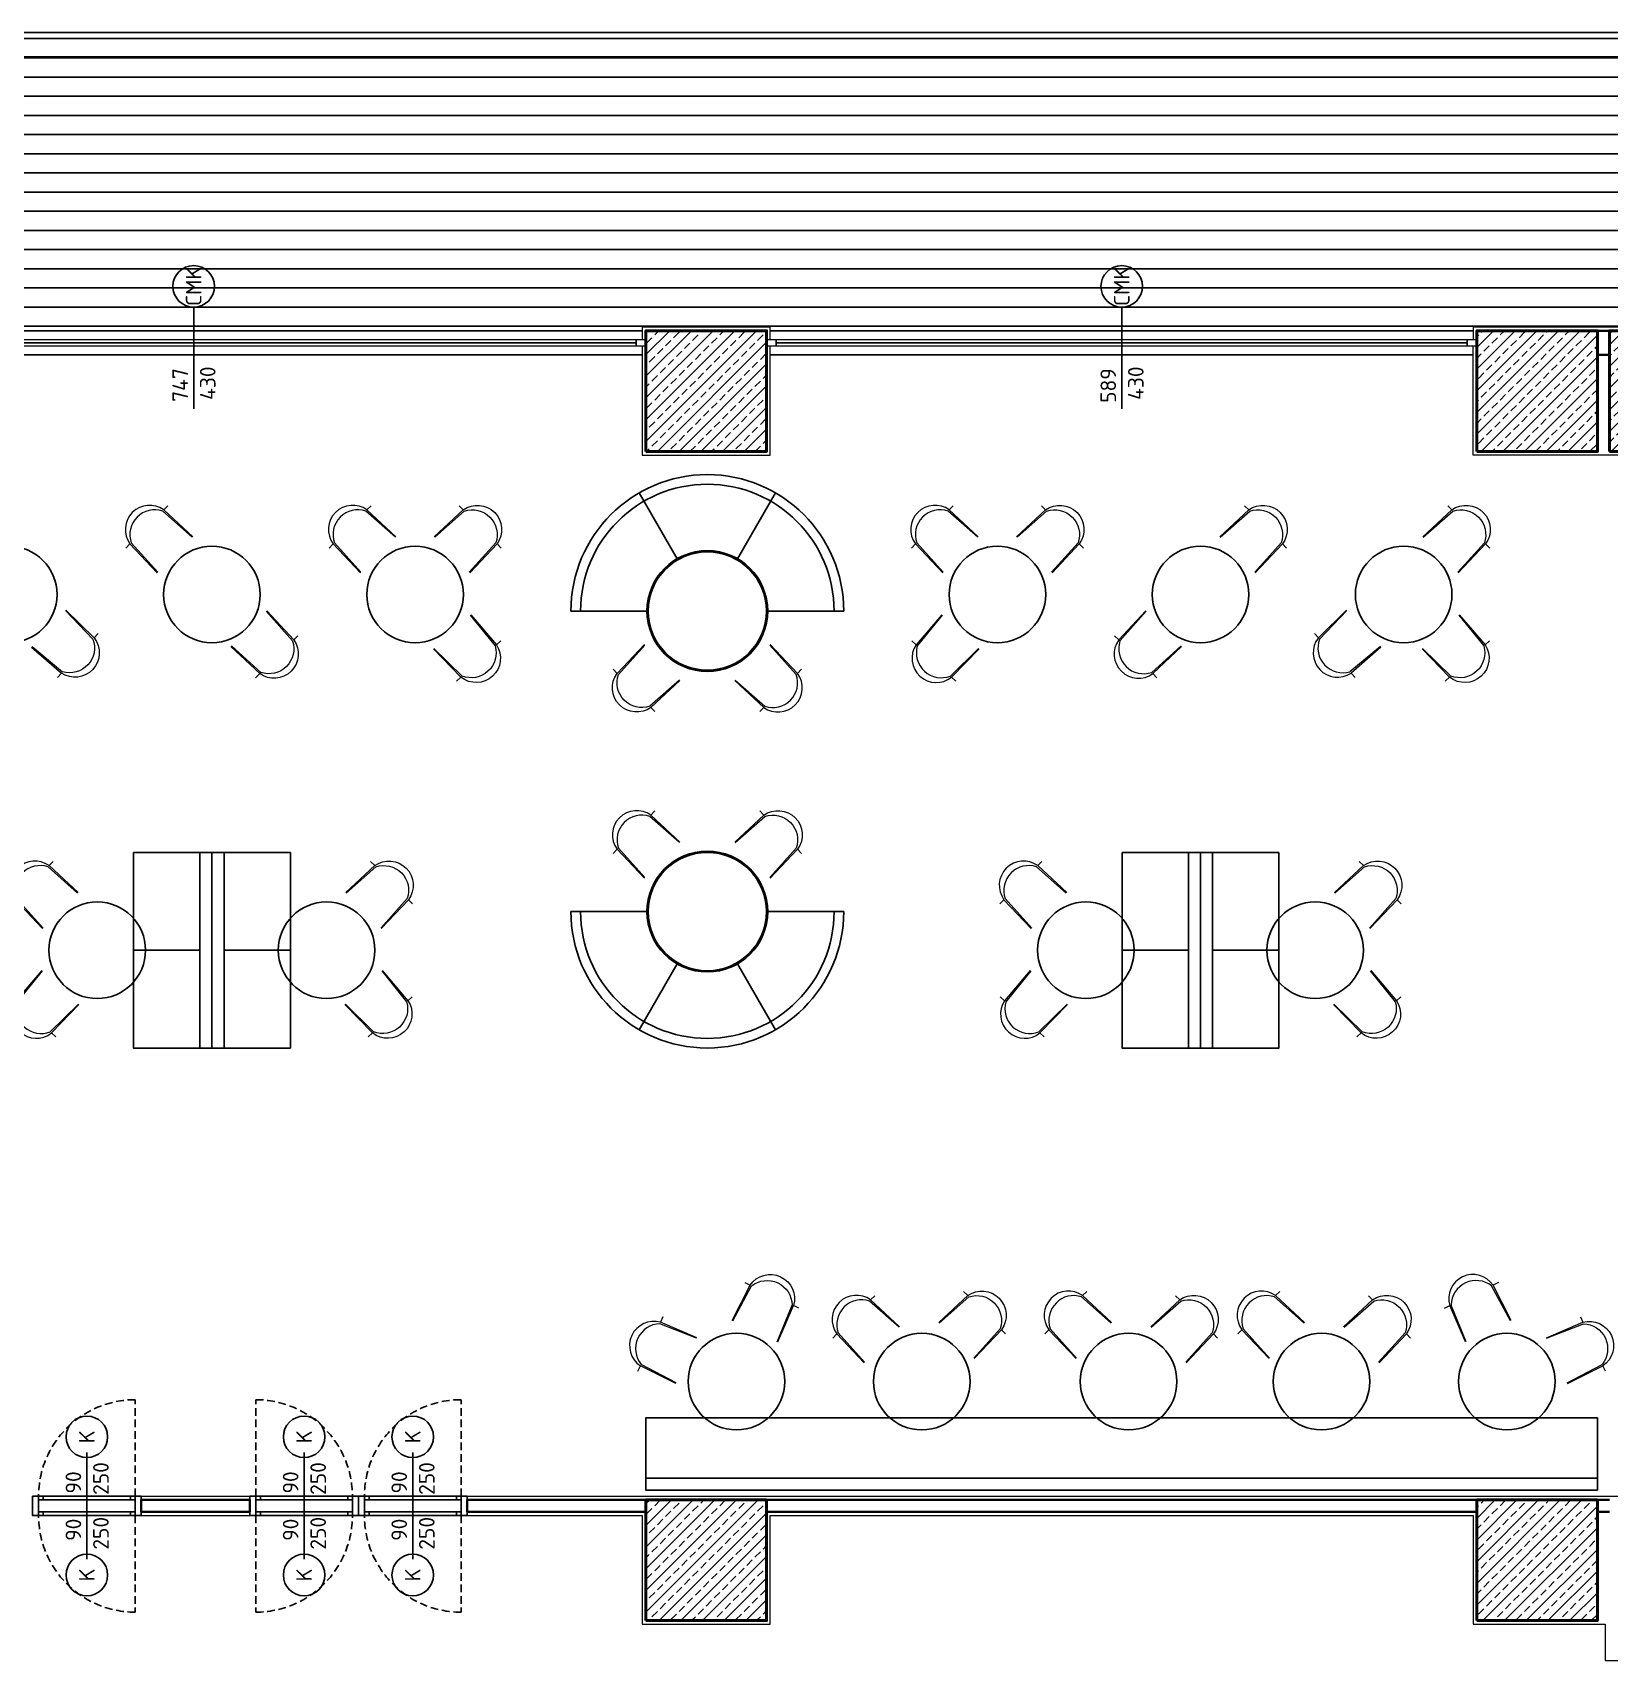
# Model space of a CAD drawing. Header units: millimetres. Extents: x 1443065 to 1517367, y 3763150 to 3779068.
# Drawn here: x 1488835 to 1490142, y 3769314 to 3770663 of the extents above; entities that cross this region are included whole.
import ezdxf
from ezdxf.enums import TextEntityAlignment as Align

# ---------------------------------------------------------------- set-up
doc = ezdxf.new("R2010")
doc.units = ezdxf.units.MM
doc.set_wipeout_variables(frame=1)
doc.linetypes.add('HIDDEN', pattern=[9.524999999999995, 6.349999999999998, -3.174999999999998])
for name, color, linetype, lineweight in [('7-mobilya Soft', 122, 'Continuous', 0), ('DUVAR', 2, 'Continuous', 35), ('MERDIVEN', 4, 'Continuous', 20), ('SIVA', 3, 'Continuous', 9), ('TASIYICI', 170, 'Continuous', 50), ('TEFRIS', 165, 'Continuous', 15)]:
    doc.layers.add(name, color=color, linetype=linetype, lineweight=lineweight)
for name, color, linetype in [('m-DOG_', 4, 'Continuous'), ('m-DOG_gor', 8, 'Continuous'), ('m-TAR_', 8, 'Continuous'), ('m-TAR_duvar', 8, 'Continuous'), ('m-TFR_vitrifiye', 1, 'Continuous'), ('m-YAZ_poz', 7, 'Continuous')]:
    doc.layers.add(name, color=color, linetype=linetype)
doc.styles.add('mono', font='isocpeur.ttf')
doc.styles.get("Standard").update_dxf_attribs({"font": 'arial.ttf'})
pattern_1 = [(45, (67479.78899461869, -87954.94781387178), (-8.98025612106915, 8.98025612106915), []), (45, (67488.76925461856, -87954.94781387178), (-8.98025612106915, 8.98025612106915), [6.349999999999998, -3.174999999999998])]

# ---------------------------------------------------------------- blocks, each defined once
blk = doc.blocks.new('90lık Kqpı')
at = {"layer": 'm-DOG_', "linetype": 'HIDDEN'}
blk.add_line((-8, -5), (-88, -5), dxfattribs=at)
at = {"layer": 'm-DOG_'}
for p, q in [((-5, -8.768380393026746), (-8, -8.768380393026746)), ((-5, -81.2316196069878), (-8, -81.2316196069878))]:
    blk.add_line(p, q, dxfattribs=at)
for points in [[(8, 0), (8, -5), (-8, -5), (-8, 0)], [(-8, -5), (-8, -85), (-5, -85), (-5, -5)], [(8, -90), (8, -85), (-8, -85), (-8, -90)]]:
    blk.add_lwpolyline(points, close=True, dxfattribs=at)
at = {"layer": 'm-DOG_', "linetype": 'HIDDEN'}
blk.add_arc((-8, -5), 80, 180, 270, dxfattribs=at)
blk = doc.blocks.new('m-penpoz')
blk.add_line((-6.3904228682e-06, -1.625152809643168), (0, 0))
blk.add_circle((-2.274e-13, 0.3319539039376877), 0.3319539039375661)
blk.add_attdef('POZNO', text='', height=0.18).set_placement((-2.274e-13, 0.3319539039376877), align=Align.MIDDLE)
blk.add_attdef('HEIGHT', text='', height=0.18, rotation=90).set_placement((0.0692100438941452, -1.625152809643168), align=Align.TOP_LEFT)
blk.add_attdef('WIDTH', text='', height=0.18, rotation=90).set_placement((-6.3904228682e-06, -1.625152809643168), align=Align.BOTTOM_LEFT)
blk = doc.blocks.new('A$C20627317')
at = {"ltscale": 40}
blk.add_wipeout([(321.6671999980846, -4.25188471668791e-11), (-321.66719999804315, 4.517862924694414e-11), (-308.96208315776676, 410.4237447023186), (-306.50885096505584, 429.4709534734466), (-298.58293372382957, 461.6360425117842), (-289.7662389240968, 486.7696523349114), (-275.92078043387033, 516.7248242508955), (-259.67526352586566, 544.0261204965792), (-235.38948689660623, 575.8492555763793), (-202.0455347254989, 608.8071869034444), (-170.88061431107667, 632.1085692293632), (-153.3338743090262, 642.7875364564647), (-120.28945487761746, 658.9475974274343), (-89.04500012654648, 670.0951349049726), (-63.68400211171979, 676.5064677387558), (-31.359404333175576, 681.5000397755801), (-5.502264464681048, 683.0361233404642), (19.34637141569158, 682.4893193090596), (46.76870456087465, 679.5709072510342), (69.32894759830026, 675.3019734675088), (108.57056280892516, 663.6153504106707), (143.72887220659823, 648.0524112490181), (170.7750907618863, 632.25777302828), (203.7559499234602, 607.4486406419015), (236.20000849635255, 575.0559385648069), (257.7958968660754, 546.9941073272593), (277.0683320204921, 514.7671507757597), (290.51650575854444, 485.18596662239986), (301.01164785763194, 453.65816666873576), (308.0342746853503, 421.5664790725741), (309.0846925952394, 410.42374470223433)], dxfattribs=at).dxf.layer = '7-mobilya Soft'
at = {"layer": '7-mobilya Soft', "ltscale": 40}
for p, q in [((-308.9620831577558, 410.4237447022677), (-248.3777482087826, 410.4237447022677)), ((-261.0828650490366, 2.18279e-11), (-248.3777482087826, 410.4237447022677)), ((-254.611386997356, -3.638e-12), (-231.2584301224197, 409.0162949631266)), ((254.6113869973997, -5.82077e-11), (231.3810395598775, 409.0162949631012)), ((261.0828650491094, -3.27418e-11), (248.5003576462696, 410.4237447022097)), ((309.0846925952428, 410.4237447021803), (248.5003576462696, 410.4237447022097))]:
    blk.add_line(p, q, dxfattribs=at)
for centre, radius, start, end in [((0.061304718728934, 370.9869517081207), 251.5496445260537, 9.019777443950742, 170.9802225560286), ((0.061304718728934, 295.0483033123601), 257.8711361278607, 26.22882164304686, 153.7711783590226)]:
    blk.add_arc(centre, radius, start, end, dxfattribs=at)

msp = doc.modelspace()

# ---------------------------------------------------------------- hatches: boundary and pattern name
at = {"layer": 'm-TAR_'}
h = msp.add_hatch(dxfattribs=at)
h.set_pattern_fill('LINE', color=256, scale=5)
h.set_pattern_definition([(0, (-15163.95105518471, -59043.38853129372), (0, 15.875), [])])
h.paths.add_polyline_path([(1486820.058862309, 3770642.634339366), (1491121.739212228, 3770642.634339366), (1491121.739212228, 3770418.520503873), (1486820.058862309, 3770418.520503873)])
at = {"layer": 'm-TAR_duvar'}
h = msp.add_hatch(dxfattribs=at)
h.set_pattern_fill('ANSI33', color=256, scale=2)
h.set_pattern_definition(pattern_1)
h.paths.add_polyline_path([(1489343.398651266, 3770315.634332545), (1489443.398651266, 3770315.634332545), (1489443.398651266, 3770415.634332545), (1489343.398651266, 3770415.634332545)])
h = msp.add_hatch(dxfattribs=at)
h.set_pattern_fill('ANSI33', color=256, scale=2)
h.set_pattern_definition(pattern_1)
h.paths.add_polyline_path([(1490031.739160378, 3770315.634903725), (1490131.739160378, 3770315.634903725), (1490131.739160378, 3770415.634903728), (1490031.739160378, 3770415.634903728)])
h = msp.add_hatch(dxfattribs=at)
h.set_pattern_fill('ANSI33', color=256, scale=2)
h.set_pattern_definition(pattern_1)
h.paths.add_polyline_path([(1490141.739208604, 3770315.634332545), (1490241.739208604, 3770315.634332545), (1490241.739208604, 3770415.634332545), (1490141.739208604, 3770415.634332545)])
h = msp.add_hatch(dxfattribs=at)
h.set_pattern_fill('ANSI33', color=256, scale=2)
h.set_pattern_definition(pattern_1)
h.paths.add_polyline_path([(1489343.398713091, 3769347.086241421), (1489443.398713091, 3769347.086241421), (1489443.398713091, 3769447.086241421), (1489343.398713091, 3769447.086241421)])
h = msp.add_hatch(dxfattribs=at)
h.set_pattern_fill('ANSI33', color=256, scale=2)
h.set_pattern_definition(pattern_1)
h.paths.add_polyline_path([(1489343.398713091, 3769347.086241421), (1489443.398713091, 3769347.086241421), (1489443.398713091, 3769447.086241421), (1489343.398713091, 3769447.086241421)])
h = msp.add_hatch(dxfattribs=at)
h.set_pattern_fill('ANSI33', color=256, scale=2)
h.set_pattern_definition(pattern_1)
h.paths.add_polyline_path([(1490031.739332255, 3769347.086812603), (1490131.739332254, 3769347.086812603), (1490131.739332254, 3769447.086812604), (1490031.739332255, 3769447.086812604)])
h = msp.add_hatch(dxfattribs=at)
h.set_pattern_fill('ANSI33', color=256, scale=2)
h.set_pattern_definition(pattern_1)
h.paths.add_polyline_path([(1490031.739332255, 3769347.086812603), (1490131.739332254, 3769347.086812603), (1490131.739332254, 3769447.086812604), (1490031.739332255, 3769447.086812604)])

# ---------------------------------------------------------------- linework, layer by layer
at = {"layer": 'DUVAR'}
for p, q in [((1490131.948130689, 3770415.634889388), (1490141.739212229, 3770415.634889388)), ((1489443.38956471, 3770395.634339364), (1489443.398826768, 3770395.634339364)), ((1490131.948130689, 3770395.634889388), (1490141.739212229, 3770395.634889388)), ((1488925.22875089, 3769447.086248243), (1489015.228750889, 3769447.086248243)), ((1488925.22875089, 3769437.086248243), (1488925.22875089, 3769447.086248243)), ((1488925.22875089, 3769437.086248243), (1489015.228750889, 3769437.086248243)), ((1489015.228750889, 3769437.086248243), (1489015.228750889, 3769447.086248243)), ((1489195.228750889, 3769447.086248243), (1489343.398888594, 3769447.086248243)), ((1489195.228750889, 3769437.086248243), (1489195.228750889, 3769447.086248243)), ((1489195.228750889, 3769437.086248243), (1489343.398888594, 3769437.086248243)), ((1489443.398888594, 3769437.086248243), (1489443.389584871, 3769437.086248243)), ((1490031.739212229, 3769447.086826244), (1489443.398888594, 3769447.086248243)), ((1489793.398888594, 3769447.086248243), (1489443.398888595, 3769447.086248243)), ((1490031.739212229, 3769437.086248243), (1489443.398888594, 3769437.086248243)), ((1490131.738641048, 3769437.08682626), (1490141.738641047, 3769437.086255081)), ((1490131.739212229, 3769447.086826244), (1490141.739212229, 3769447.086255063))]:
    msp.add_line(p, q, dxfattribs=at)
at = {"layer": 'm-DOG_gor', "linetype": 'Continuous'}
for p, q in [((1488600.058441309, 3770415.634339366), (1489340.398826768, 3770415.634339366)), ((1489335.398826769, 3770405.634339364), (1488605.058441309, 3770405.634339364)), ((1489443.398826768, 3770415.634339366), (1489443.39907796, 3770415.634339366)), ((1489446.398826768, 3770415.634342171), (1490028.948130689, 3770415.634886585)), ((1489451.398826768, 3770405.634339364), (1490023.948130689, 3770405.634339364)), ((1489340.398826768, 3770395.634339364), (1488600.058441309, 3770395.634339364)), ((1489446.398826768, 3770395.634339364), (1490028.948130689, 3770395.634339364))]:
    msp.add_line(p, q, dxfattribs=at)
at = {"layer": 'm-TFR_vitrifiye'}
for p, q in [((1491141.739212228, 3770662.634339366), (1486820.058862309, 3770662.634339366)), ((1491136.739212228, 3770657.634339366), (1486820.058862309, 3770657.634339366)), ((1491121.739212228, 3770642.634339368), (1486820.058862309, 3770642.634339366)), ((1489369.30284725, 3770226.723407096), (1489337.80284725, 3770281.283007534)), ((1489450.80284725, 3770281.283007534), (1489419.30284725, 3770226.723407096)), ((1489344.30284725, 3770183.422136907), (1489281.30284725, 3770183.422136907)), ((1489507.30284725, 3770183.422136907), (1489444.30284725, 3770183.422136907)), ((1489344.30284725, 3769934.422136907), (1489281.30284725, 3769934.422136907)), ((1489507.30284725, 3769934.422136907), (1489444.30284725, 3769934.422136907)), ((1488973.850967732, 3769902.422136907), (1488918.850967732, 3769902.422136907)), ((1488993.850967732, 3769902.422136907), (1489048.850967732, 3769902.422136907)), ((1489792.946685804, 3769902.422136907), (1489737.946685804, 3769902.422136907)), ((1489812.946685805, 3769902.422136907), (1489867.946685805, 3769902.422136907)), ((1489369.30284725, 3769891.120866717), (1489337.80284725, 3769836.561266279)), ((1489450.80284725, 3769836.561266279), (1489419.30284725, 3769891.120866717)), ((1489343.398888595, 3769465.086248243), (1490131.739212229, 3769465.086248243))]:
    msp.add_line(p, q, dxfattribs=at)
for points in [[(1488918.850967732, 3769983.422136907), (1488973.850967732, 3769983.422136907), (1488973.850967732, 3769821.422136907), (1488918.850967732, 3769821.422136907)], [(1488973.850967732, 3769821.422136907), (1488983.850967732, 3769821.422136907), (1488983.850967732, 3769983.422136907), (1488973.850967732, 3769983.422136907)], [(1488993.850967732, 3769821.422136907), (1488983.850967732, 3769821.422136907), (1488983.850967732, 3769983.422136907), (1488993.850967732, 3769983.422136907)], [(1489048.850967732, 3769983.422136907), (1488993.850967732, 3769983.422136907), (1488993.850967732, 3769821.422136907), (1489048.850967732, 3769821.422136907)], [(1489737.946685804, 3769983.422136907), (1489792.946685804, 3769983.422136907), (1489792.946685804, 3769821.422136907), (1489737.946685804, 3769821.422136907)], [(1489792.946685804, 3769821.422136907), (1489802.946685804, 3769821.422136907), (1489802.946685804, 3769983.422136907), (1489792.946685804, 3769983.422136907)], [(1489812.946685805, 3769821.422136907), (1489802.946685805, 3769821.422136907), (1489802.946685805, 3769983.422136907), (1489812.946685805, 3769983.422136907)], [(1489867.946685805, 3769983.422136907), (1489812.946685805, 3769983.422136907), (1489812.946685805, 3769821.422136907), (1489867.946685805, 3769821.422136907)], [(1490131.739212229, 3769455.086248243), (1490131.739212229, 3769515.086248243), (1489343.398888595, 3769515.086248243), (1489343.398888595, 3769455.086248243)]]:
    msp.add_lwpolyline(points, close=True, dxfattribs=at)
for centre, radius in [((1488815.535777189, 3770197.13196326), 40.00000000000416), ((1488983.850967732, 3770197.13196326), 40.00000000000416), ((1489152.166158276, 3770197.13196326), 40.00000000000416), ((1489394.30284725, 3770183.422136907), 50), ((1489394.30284725, 3770183.422136907), 49), ((1489634.63149526, 3770197.13196326), 40.00000000000416), ((1489802.946685804, 3770197.13196326), 40.00000000000416), ((1489971.261876348, 3770197.13196326), 40.00000000000416), ((1489394.30284725, 3769934.422136907), 50), ((1489394.30284725, 3769934.422136907), 49), ((1488888.850967732, 3769902.422136907), 40.00000000000416), ((1489078.850967732, 3769902.422136907), 40.00000000000416), ((1489707.946685804, 3769902.422136907), 40.00000000000416), ((1489897.946685805, 3769902.422136907), 40.00000000000416), ((1489418.398888595, 3769545.086248243), 40.00000000000416), ((1490056.73921223, 3769545.086248243), 40.00000000000416)]:
    msp.add_circle(centre, radius, dxfattribs=at)
for centre, radius, start, end in [((1489394.30284725, 3770183.422136907), 113, 0, 180), ((1489394.30284725, 3770183.422136907), 105, 0, 180), ((1489394.30284725, 3769934.422136907), 113, 180, 0), ((1489394.30284725, 3769934.422136907), 105, 180, 0)]:
    msp.add_arc(centre, radius, start, end, dxfattribs=at)
at = {"layer": 'MERDIVEN'}
for points in [[(1488605.058441309, 3770403.134339364), (1489335.398826769, 3770403.134339364), (1489335.398826769, 3770408.134339365), (1488605.058441309, 3770408.134339365)], [(1489335.398826769, 3770403.134339364), (1489343.398826768, 3770403.134339364), (1489343.398826768, 3770408.134339365), (1489335.398826769, 3770408.134339365)], [(1489443.398826768, 3770403.134339364), (1489451.398826768, 3770403.134339364), (1489451.398826768, 3770408.134339365), (1489443.398826768, 3770408.134339365)], [(1489451.398826768, 3770403.134339364), (1490023.948130689, 3770403.134339364), (1490023.948130689, 3770408.134339365), (1489451.398826768, 3770408.134339365)], [(1490023.948130689, 3770403.134339364), (1490031.948130689, 3770403.134339364), (1490031.948130689, 3770408.134339365), (1490023.948130689, 3770408.134339365)]]:
    msp.add_lwpolyline(points, close=True, dxfattribs=at)
at = {"layer": 'SIVA'}
for p, q in [((1488925.228750891, 3769450.086248243), (1489015.228750889, 3769450.086248243)), ((1489195.228750889, 3769450.086248243), (1490229.239212229, 3769450.086248243)), ((1488925.228750891, 3769434.086248242), (1489015.228750889, 3769434.086248242)), ((1488925.228750891, 3769434.086248242), (1489015.228750889, 3769434.086248242))]:
    msp.add_line(p, q, dxfattribs=at)
for points in [[(1489446.398826768, 3770408.134339366), (1489446.398826768, 3770418.634339366), (1489340.398826768, 3770418.634339366), (1489340.398826768, 3770408.134339366)], [(1489340.398826768, 3770403.134339364), (1489340.398826768, 3770312.634339366), (1489446.398826768, 3770312.634339366), (1489446.398826768, 3770403.134339364)], [(1490229.235010467, 3770312.634424798), (1490028.948130689, 3770312.634424798), (1490028.948130689, 3770403.134339364)], [(1489195.228750889, 3769434.086248242), (1489340.398888594, 3769434.086248242), (1489340.398888594, 3769344.086248243), (1489446.398888594, 3769344.086248243), (1489446.398888594, 3769434.086248243), (1490028.739212229, 3769434.086248243), (1490028.739212229, 3769344.086826243), (1490138.189053793, 3769344.086826243), (1490138.189053793, 3769314.086286479), (1490274.189053793, 3769314.086286479), (1490274.189053793, 3769434.586255066)], [(1489195.228750889, 3769434.086248242), (1489340.398888594, 3769434.086248242), (1489340.398888594, 3769344.086248243), (1489446.398888594, 3769344.086248243), (1489446.398888594, 3769434.086248243), (1490028.739212229, 3769434.086248243), (1490028.739212229, 3769344.086826243), (1490138.189053793, 3769344.086826243), (1490138.189053793, 3769314.086286479), (1490274.189053793, 3769314.086286479), (1490274.189053793, 3769434.586255066)]]:
    msp.add_lwpolyline(points, dxfattribs=at)
at = {"layer": 'TASIYICI'}
for points in [[(1489343.398826768, 3770315.634339366), (1489443.398826768, 3770315.634339366), (1489443.398826768, 3770415.634339366), (1489343.398826768, 3770415.634339366)], [(1490031.948130689, 3770315.634889388), (1490131.948130689, 3770315.634889388), (1490131.948130689, 3770415.634889388), (1490031.948130689, 3770415.634889388)], [(1490141.739212229, 3770315.634346186), (1490241.739212229, 3770315.634346186), (1490241.739212229, 3770415.634346186), (1490141.739212229, 3770415.634346186)], [(1489343.398888594, 3769347.086248243), (1489443.398888594, 3769347.086248243), (1489443.398888594, 3769447.086248243), (1489343.398888594, 3769447.086248243)], [(1489343.398888594, 3769347.086248243), (1489443.398888594, 3769347.086248243), (1489443.398888594, 3769447.086248243), (1489343.398888594, 3769447.086248243)], [(1490031.739212229, 3769347.086826243), (1490131.739212229, 3769347.086826243), (1490131.739212229, 3769447.086826244), (1490031.739212229, 3769447.086826244)], [(1490031.739212229, 3769347.086826243), (1490131.739212229, 3769347.086826243), (1490131.739212229, 3769447.086826244), (1490031.739212229, 3769447.086826244)]]:
    msp.add_lwpolyline(points, close=True, dxfattribs=at)

# ---------------------------------------------------------------- block references
at = {"layer": 'm-TFR_vitrifiye', "extrusion": (0.01656392976465581, -0.001716039002807835, 0.9998613361066087), "xscale": 0.08000000000000047, "yscale": 0.08000000000000047, "zscale": 0.08000000000000047, "rotation": 321.2053289132204}
msp.add_blockref('A$C20627317', (3903003.378214174, -1093004.872909405, 18203.87985104377), dxfattribs=at)
at = {"layer": 'm-TFR_vitrifiye', "extrusion": (-0.01656392976465581, -0.001716039002807837, 0.9998613361066087), "xscale": -0.08000000000000047, "yscale": 0.08000000000000047, "zscale": 0.08000000000000078, "rotation": 38.79467108677962}
msp.add_blockref('A$C20627317', (-3596008.24310836, 1869863.985975443, -31142.38571314413), dxfattribs=at)
at = {"layer": 'm-TFR_vitrifiye', "extrusion": (-0.01656392976465581, -0.001716039002807833, 0.9998613361066087), "xscale": -0.08000000000000047, "yscale": 0.08000000000000047, "zscale": 0.08000000000000078, "rotation": 38.79467108677962}
msp.add_blockref('A$C20627317', (-3595986.689126704, 1870038.335630858, -31145.2894881024), dxfattribs=at)
at = {"layer": 'm-TFR_vitrifiye', "extrusion": (-0.01656392976465581, -0.001716039002807835, 0.9998613361066087), "xscale": -0.08000000000000047, "yscale": 0.08000000000000047, "zscale": 0.08000000000000078, "rotation": 38.79467108677962}
msp.add_blockref('A$C20627317', (-3595970.21767537, 1870197.302956589, -31147.93707199665), dxfattribs=at)
at = {"layer": 'm-YAZ_poz'}
ref = msp.add_blockref('m-penpoz', (1488968.728557273, 3770435.157303858), dxfattribs=dict(at, xscale=51.83999999999998, yscale=51.83999999999998, zscale=51.83999999999998, rotation=0.0004505966874107999))
ref.add_attrib('WIDTH', '747', dxfattribs={"layer": '0', "height": 12.96, "rotation": 90, "style": 'mono'}).set_placement((1488967.938832234, 3770384.605382205), align=Align.BOTTOM_RIGHT)
ref.add_attrib('HEIGHT', '430', dxfattribs={"layer": '0', "height": 12.96, "rotation": 90, "style": 'mono'}).set_placement((1488990.741408819, 3770386.054370543), align=Align.BOTTOM_RIGHT)
ref.add_attrib('POZNO', 'CMK', dxfattribs={"layer": '0', "height": 12.96, "rotation": 90, "style": 'mono'}).set_placement((1488968.728421938, 3770452.365794203), align=Align.MIDDLE_CENTER)
ref = msp.add_blockref('m-penpoz', (1489737.673401946, 3770435.161209638), dxfattribs=dict(at, xscale=51.83999999999998, yscale=51.83999999999998, zscale=51.83999999999998, rotation=0.0004505966874107999))
ref.add_attrib('WIDTH', '589', dxfattribs={"layer": '0', "height": 12.96, "rotation": 90, "style": 'mono'}).set_placement((1489736.883676908, 3770384.609287985), align=Align.BOTTOM_RIGHT)
ref.add_attrib('HEIGHT', '430', dxfattribs={"layer": '0', "height": 12.96, "rotation": 90, "style": 'mono'}).set_placement((1489759.686253493, 3770386.058276323), align=Align.BOTTOM_RIGHT)
ref.add_attrib('POZNO', 'CMK', dxfattribs={"layer": '0', "height": 12.96, "rotation": 90, "style": 'mono'}).set_placement((1489737.673266612, 3770452.369699984), align=Align.MIDDLE_CENTER)
ref = msp.add_blockref('m-penpoz', (1488880.228636766, 3769482.109212736), dxfattribs=dict(at, xscale=51.83999999999998, yscale=51.83999999999998, zscale=51.83999999999998, rotation=0.0004505966874064459))
ref.add_attrib('WIDTH', '90', dxfattribs={"layer": '0', "height": 12.96, "rotation": 90, "style": 'mono'}).set_placement((1488879.438911727, 3769431.557291084), align=Align.BOTTOM_RIGHT)
ref.add_attrib('HEIGHT', '250', dxfattribs={"layer": '0', "height": 12.96, "rotation": 90, "style": 'mono'}).set_placement((1488902.241488312, 3769433.006279422), align=Align.BOTTOM_RIGHT)
ref.add_attrib('POZNO', 'K', dxfattribs={"layer": '0', "height": 12.96, "rotation": 90, "style": 'mono'}).set_placement((1488880.228501431, 3769499.317703083), align=Align.MIDDLE_CENTER)
ref = msp.add_blockref('m-penpoz', (1488880.228636766, 3769482.109212736), dxfattribs=dict(at, xscale=51.83999999999998, yscale=51.83999999999998, zscale=51.83999999999998, rotation=0.0004505966874064459))
ref.add_attrib('WIDTH', '90', dxfattribs={"layer": '0', "height": 12.96, "rotation": 90, "style": 'mono'}).set_placement((1488879.438911727, 3769431.557291084), align=Align.BOTTOM_RIGHT)
ref.add_attrib('HEIGHT', '250', dxfattribs={"layer": '0', "height": 12.96, "rotation": 90, "style": 'mono'}).set_placement((1488902.241488312, 3769433.006279422), align=Align.BOTTOM_RIGHT)
ref.add_attrib('POZNO', 'K', dxfattribs={"layer": '0', "height": 12.96, "rotation": 90, "style": 'mono'}).set_placement((1488880.228501431, 3769499.317703083), align=Align.MIDDLE_CENTER)
ref = msp.add_blockref('m-penpoz', (1489060.228624969, 3769482.109212736), dxfattribs=dict(at, xscale=51.83999999999998, yscale=51.83999999999998, zscale=51.83999999999998, rotation=0.0004505966874064459))
ref.add_attrib('WIDTH', '90', dxfattribs={"layer": '0', "height": 12.96, "rotation": 90, "style": 'mono'}).set_placement((1489059.438899931, 3769431.557291083), align=Align.BOTTOM_RIGHT)
ref.add_attrib('HEIGHT', '250', dxfattribs={"layer": '0', "height": 12.96, "rotation": 90, "style": 'mono'}).set_placement((1489082.241476516, 3769433.006279422), align=Align.BOTTOM_RIGHT)
ref.add_attrib('POZNO', 'K', dxfattribs={"layer": '0', "height": 12.96, "rotation": 90, "style": 'mono'}).set_placement((1489060.228489635, 3769499.317703083), align=Align.MIDDLE_CENTER)
ref = msp.add_blockref('m-penpoz', (1489060.228624969, 3769482.109212736), dxfattribs=dict(at, xscale=51.83999999999998, yscale=51.83999999999998, zscale=51.83999999999998, rotation=0.0004505966874064459))
ref.add_attrib('WIDTH', '90', dxfattribs={"layer": '0', "height": 12.96, "rotation": 90, "style": 'mono'}).set_placement((1489059.438899931, 3769431.557291083), align=Align.BOTTOM_RIGHT)
ref.add_attrib('HEIGHT', '250', dxfattribs={"layer": '0', "height": 12.96, "rotation": 90, "style": 'mono'}).set_placement((1489082.241476516, 3769433.006279422), align=Align.BOTTOM_RIGHT)
ref.add_attrib('POZNO', 'K', dxfattribs={"layer": '0', "height": 12.96, "rotation": 90, "style": 'mono'}).set_placement((1489060.228489635, 3769499.317703083), align=Align.MIDDLE_CENTER)
ref = msp.add_blockref('m-penpoz', (1489150.228636766, 3769482.109212736), dxfattribs=dict(at, xscale=51.83999999999998, yscale=51.83999999999998, zscale=51.83999999999998, rotation=0.0004505966874064459))
ref.add_attrib('WIDTH', '90', dxfattribs={"layer": '0', "height": 12.96, "rotation": 90, "style": 'mono'}).set_placement((1489149.438911727, 3769431.557291083), align=Align.BOTTOM_RIGHT)
ref.add_attrib('HEIGHT', '250', dxfattribs={"layer": '0', "height": 12.96, "rotation": 90, "style": 'mono'}).set_placement((1489172.241488312, 3769433.006279422), align=Align.BOTTOM_RIGHT)
ref.add_attrib('POZNO', 'K', dxfattribs={"layer": '0', "height": 12.96, "rotation": 90, "style": 'mono'}).set_placement((1489150.228501431, 3769499.317703083), align=Align.MIDDLE_CENTER)
ref = msp.add_blockref('m-penpoz', (1489150.228636766, 3769482.109212736), dxfattribs=dict(at, xscale=51.83999999999998, yscale=51.83999999999998, zscale=51.83999999999998, rotation=0.0004505966874064459))
ref.add_attrib('WIDTH', '90', dxfattribs={"layer": '0', "height": 12.96, "rotation": 90, "style": 'mono'}).set_placement((1489149.438911727, 3769431.557291083), align=Align.BOTTOM_RIGHT)
ref.add_attrib('HEIGHT', '250', dxfattribs={"layer": '0', "height": 12.96, "rotation": 90, "style": 'mono'}).set_placement((1489172.241488312, 3769433.006279422), align=Align.BOTTOM_RIGHT)
ref.add_attrib('POZNO', 'K', dxfattribs={"layer": '0', "height": 12.96, "rotation": 90, "style": 'mono'}).set_placement((1489150.228501431, 3769499.317703083), align=Align.MIDDLE_CENTER)
ref = msp.add_blockref('m-penpoz', (1488880.228636766, 3769402.06328375), dxfattribs=dict(at, xscale=-51.83999999999998, yscale=51.83999999999998, zscale=51.83999999999998, rotation=179.9995494033126))
ref.add_attrib('WIDTH', '90', dxfattribs={"layer": '0', "height": 12.96, "rotation": 90, "style": 'mono'}).set_placement((1488879.438911727, 3769470.759205402), align=Align.BOTTOM_RIGHT)
ref.add_attrib('HEIGHT', '250', dxfattribs={"layer": '0', "height": 12.96, "rotation": 90, "style": 'mono'}).set_placement((1488902.241488312, 3769478.382217064), align=Align.BOTTOM_RIGHT)
ref.add_attrib('POZNO', 'K', dxfattribs={"layer": '0', "height": 12.96, "rotation": 90, "style": 'mono'}).set_placement((1488880.228501431, 3769384.854793403), align=Align.MIDDLE_CENTER)
ref = msp.add_blockref('m-penpoz', (1488880.228636766, 3769402.06328375), dxfattribs=dict(at, xscale=-51.83999999999998, yscale=51.83999999999998, zscale=51.83999999999998, rotation=179.9995494033126))
ref.add_attrib('WIDTH', '90', dxfattribs={"layer": '0', "height": 12.96, "rotation": 90, "style": 'mono'}).set_placement((1488879.438911727, 3769470.759205402), align=Align.BOTTOM_RIGHT)
ref.add_attrib('HEIGHT', '250', dxfattribs={"layer": '0', "height": 12.96, "rotation": 90, "style": 'mono'}).set_placement((1488902.241488312, 3769478.382217064), align=Align.BOTTOM_RIGHT)
ref.add_attrib('POZNO', 'K', dxfattribs={"layer": '0', "height": 12.96, "rotation": 90, "style": 'mono'}).set_placement((1488880.228501431, 3769384.854793403), align=Align.MIDDLE_CENTER)
ref = msp.add_blockref('m-penpoz', (1489060.228624969, 3769402.06328375), dxfattribs=dict(at, xscale=-51.83999999999998, yscale=51.83999999999998, zscale=51.83999999999998, rotation=179.9995494033126))
ref.add_attrib('WIDTH', '90', dxfattribs={"layer": '0', "height": 12.96, "rotation": 90, "style": 'mono'}).set_placement((1489059.438899931, 3769470.759205403), align=Align.BOTTOM_RIGHT)
ref.add_attrib('HEIGHT', '250', dxfattribs={"layer": '0', "height": 12.96, "rotation": 90, "style": 'mono'}).set_placement((1489082.241476516, 3769478.382217064), align=Align.BOTTOM_RIGHT)
ref.add_attrib('POZNO', 'K', dxfattribs={"layer": '0', "height": 12.96, "rotation": 90, "style": 'mono'}).set_placement((1489060.228489635, 3769384.854793403), align=Align.MIDDLE_CENTER)
ref = msp.add_blockref('m-penpoz', (1489060.228624969, 3769402.06328375), dxfattribs=dict(at, xscale=-51.83999999999998, yscale=51.83999999999998, zscale=51.83999999999998, rotation=179.9995494033126))
ref.add_attrib('WIDTH', '90', dxfattribs={"layer": '0', "height": 12.96, "rotation": 90, "style": 'mono'}).set_placement((1489059.438899931, 3769470.759205403), align=Align.BOTTOM_RIGHT)
ref.add_attrib('HEIGHT', '250', dxfattribs={"layer": '0', "height": 12.96, "rotation": 90, "style": 'mono'}).set_placement((1489082.241476516, 3769478.382217064), align=Align.BOTTOM_RIGHT)
ref.add_attrib('POZNO', 'K', dxfattribs={"layer": '0', "height": 12.96, "rotation": 90, "style": 'mono'}).set_placement((1489060.228489635, 3769384.854793403), align=Align.MIDDLE_CENTER)
ref = msp.add_blockref('m-penpoz', (1489150.228636766, 3769402.06328375), dxfattribs=dict(at, xscale=-51.83999999999998, yscale=51.83999999999998, zscale=51.83999999999998, rotation=179.9995494033126))
ref.add_attrib('WIDTH', '90', dxfattribs={"layer": '0', "height": 12.96, "rotation": 90, "style": 'mono'}).set_placement((1489149.438911727, 3769470.759205403), align=Align.BOTTOM_RIGHT)
ref.add_attrib('HEIGHT', '250', dxfattribs={"layer": '0', "height": 12.96, "rotation": 90, "style": 'mono'}).set_placement((1489172.241488312, 3769478.382217064), align=Align.BOTTOM_RIGHT)
ref.add_attrib('POZNO', 'K', dxfattribs={"layer": '0', "height": 12.96, "rotation": 90, "style": 'mono'}).set_placement((1489150.228501431, 3769384.854793403), align=Align.MIDDLE_CENTER)
ref = msp.add_blockref('m-penpoz', (1489150.228636766, 3769402.06328375), dxfattribs=dict(at, xscale=-51.83999999999998, yscale=51.83999999999998, zscale=51.83999999999998, rotation=179.9995494033126))
ref.add_attrib('WIDTH', '90', dxfattribs={"layer": '0', "height": 12.96, "rotation": 90, "style": 'mono'}).set_placement((1489149.438911727, 3769470.759205403), align=Align.BOTTOM_RIGHT)
ref.add_attrib('HEIGHT', '250', dxfattribs={"layer": '0', "height": 12.96, "rotation": 90, "style": 'mono'}).set_placement((1489172.241488312, 3769478.382217064), align=Align.BOTTOM_RIGHT)
ref.add_attrib('POZNO', 'K', dxfattribs={"layer": '0', "height": 12.96, "rotation": 90, "style": 'mono'}).set_placement((1489150.228501431, 3769384.854793403), align=Align.MIDDLE_CENTER)
at = {"layer": 'TEFRIS', "color": 6, "lineweight": 18}
for p, rotation in [((1488925.22875089, 3769442.086248243), 270), ((1488925.22875089, 3769442.086248243), 270), ((1489195.228750889, 3769442.086248243), 270), ((1489195.228750889, 3769442.086248243), 270), ((1489015.228750889, 3769442.086248243), 90), ((1489015.228750889, 3769442.086248243), 90)]:
    msp.add_blockref('90lık Kqpı', p, dxfattribs=dict(at, rotation=rotation))
at = {"layer": 'TEFRIS', "color": 6, "lineweight": 18, "xscale": -1}
for p, rotation in [((1489015.228750889, 3769442.086248243), 90), ((1489015.228750889, 3769442.086248243), 90), ((1488925.22875089, 3769442.086248243), 270), ((1488925.22875089, 3769442.086248243), 270), ((1489195.228750889, 3769442.086248243), 270), ((1489195.228750889, 3769442.086248243), 270)]:
    msp.add_blockref('90lık Kqpı', p, dxfattribs=dict(at, rotation=rotation))

# ---------------------------------------------------------------- next in the draw order: linework, layer by layer
at = {"layer": 'm-TFR_vitrifiye'}
msp.add_circle((1489571.952640266, 3769545.086248243), 40.00000000000416, dxfattribs=at)

# ---------------------------------------------------------------- next in the draw order: block references
at = {"layer": 'm-TFR_vitrifiye', "extrusion": (0.01656392976465581, -0.001716039002807839, 0.9998613361066087), "xscale": 0.0800000000000006, "yscale": 0.0800000000000006, "zscale": 0.0800000000000006, "rotation": 321.2053289132204}
for p in [(3903593.972041342, -1092354.963915038, 18193.05568589975), (3903611.316822726, -1092522.359820604, 18195.84364689426)]:
    msp.add_blockref('A$C20627317', p, dxfattribs=at)
at = {"layer": 'm-TFR_vitrifiye', "extrusion": (-0.01656392976465581, -0.001716039002807843, 0.9998613361066087), "xscale": -0.08000000000000063, "rotation": 38.79467108677962}
for p, yscale, zscale in [((-3596698.807131363, 1869515.404836487, -31136.58013136738), 0.08000000000000093, 0.08000000000000093), ((-3596614.399799387, 1870330.02690968, -31150.14757531204), 0.08000000000000092, 0.08000000000000092), ((-3596413.221357212, 1869412.124607517, -31134.860010144), 0.08000000000000093, 0.08000000000000093), ((-3596328.814025233, 1870226.746680712, -31148.42745408864), 0.08000000000000092, 0.08000000000000092)]:
    msp.add_blockref('A$C20627317', p, dxfattribs=dict(at, yscale=yscale, zscale=zscale))
at = {"layer": 'm-TFR_vitrifiye', "extrusion": (0.01656392976465581, -0.001716039002807843, 0.9998613361066087), "xscale": 0.08000000000000063, "yscale": 0.08000000000000063, "zscale": 0.08000000000000063, "rotation": 321.2053289132204}
for p in [(3903661.034591942, -1093002.190082668, 18203.8351688499), (3903291.041485811, -1092290.848238445, 18191.98784612864), (3903375.44881779, -1093105.470311639, 18205.55529007329)]:
    msp.add_blockref('A$C20627317', p, dxfattribs=at)
at = {"layer": 'm-TFR_vitrifiye', "extrusion": (-0.01656392976465581, -0.001716039002807839, 0.9998613361066087), "xscale": -0.0800000000000006, "yscale": 0.0800000000000006, "zscale": 0.08000000000000089, "rotation": 38.79467108677962}
for p in [(-3596649.089362154, 1869995.235098549, -31144.57165332316), (-3596631.744580765, 1870162.631004114, -31147.35961431767)]:
    msp.add_blockref('A$C20627317', p, dxfattribs=at)
at = {"layer": 'm-TFR_vitrifiye', "extrusion": (-0.002402392308486928, 0.01647838190793415, 0.9998613361066087), "xscale": -0.08000000000000063, "yscale": 0.08000000000000063, "zscale": 0.08000000000000093, "rotation": 38.79467108677962}
msp.add_blockref('A$C20627317', (-2017178.907036071, -3515452.345777448, 58549.48473766513), dxfattribs=at)
at = {"layer": 'm-TFR_vitrifiye', "extrusion": (-0.00171603900256477, 0.01656392976468099, 0.9998613361066087), "xscale": -0.0800000000000006, "yscale": 0.08000000000000076, "zscale": 0.0800000000000009, "rotation": 38.79467108677962}
msp.add_blockref('A$C20627317', (-1869600.953971338, -3596156.596851865, 59893.60545152459), dxfattribs=at)
at = {"layer": 'm-TFR_vitrifiye', "extrusion": (-0.001026725269499899, 0.01662090233196076, 0.9998613361066087), "xscale": -0.0800000000000006, "rotation": 38.79467108677962}
for p, yscale, zscale in [((-1718801.495510344, -3670667.886544218, 61134.58305256275), 0.0800000000000009, 0.0800000000000009), ((-1719619.032884857, -3670617.391699125, 61133.7420662909), 0.08000000000000089, 0.08000000000000089), ((-1718710.149288458, -3670378.297862349, 61129.7599838816), 0.0800000000000009, 0.0800000000000009), ((-1719527.686662971, -3670327.803017251, 61128.91899760966), 0.08000000000000089, 0.08000000000000089)]:
    msp.add_blockref('A$C20627317', p, dxfattribs=dict(at, yscale=yscale, zscale=zscale))
at = {"layer": 'm-TFR_vitrifiye', "extrusion": (0.001026725269499899, 0.01662090233196076, 0.9998613361066087), "xscale": 0.0800000000000006, "yscale": 0.0800000000000006, "zscale": 0.0800000000000006, "rotation": 321.2053289132204}
for p in [(-1254318.109507557, -3854301.343052343, 64192.97873016634), (-1253591.918354929, -3853961.259525375, 64187.31467521326), (-1254409.455729443, -3854011.754370473, 64188.15566148517)]:
    msp.add_blockref('A$C20627317', p, dxfattribs=at)
at = {"layer": 'm-TFR_vitrifiye', "extrusion": (0.00171603900256477, 0.01656392976468099, 0.9998613361066087), "xscale": 0.0800000000000006, "yscale": 0.0800000000000006, "zscale": 0.0800000000000006, "rotation": 321.2053289132204}
msp.add_blockref('A$C20627317', (-1093327.49214648, -3903076.259691384, 65005.31977662317), dxfattribs=at)
at = {"layer": 'm-TFR_vitrifiye', "extrusion": (0.002402392308486928, 0.01647838190793415, 0.9998613361066087), "xscale": 0.08000000000000063, "yscale": 0.08000000000000063, "zscale": 0.08000000000000063, "rotation": 321.2053289132204}
msp.add_blockref('A$C20627317', (-930446.8795160129, -3945128.732052492, 65705.69922897038), dxfattribs=at)
at = {"layer": 'm-TFR_vitrifiye', "extrusion": (0.01656392976465581, 0.001716039002807835, 0.9998613361066087), "xscale": -0.08000000000000047, "yscale": 0.08000000000000047, "zscale": 0.08000000000000076, "rotation": 38.79467108677962}
msp.add_blockref('A$C20627317', (3596592.063393661, -1869679.38256679, 31139.31116301678), dxfattribs=at)
at = {"layer": 'm-TFR_vitrifiye', "extrusion": (-0.01656392976465581, 0.001716039002807837, 0.9998613361066087), "xscale": 0.08000000000000047, "yscale": 0.08000000000000047, "zscale": 0.08000000000000047, "rotation": 321.2053289132204}
msp.add_blockref('A$C20627317', (-3903554.477171793, 1092840.010518365, -18201.13408546409), dxfattribs=at)
at = {"layer": 'm-TFR_vitrifiye', "extrusion": (0.01656392976465581, -0.001716039002807835, 0.9998613361066087), "xscale": 0.08000000000000047, "yscale": 0.08000000000000047, "zscale": 0.08000000000000047, "rotation": 321.2053289132204}
msp.add_blockref('A$C20627317', (3903383.989086483, -1092782.416095233, 18200.17485647549), dxfattribs=at)
at = {"layer": 'm-TFR_vitrifiye', "extrusion": (-0.01656392976465581, -0.001716039002807837, 0.9998613361066087), "xscale": -0.08000000000000047, "yscale": 0.08000000000000047, "zscale": 0.08000000000000076, "rotation": 38.79467108677962}
msp.add_blockref('A$C20627317', (-3596421.57530835, 1869736.976989923, -31140.27039200536), dxfattribs=at)
at = {"layer": 'm-TFR_vitrifiye', "extrusion": (-0.01497808266537091, -0.007277746820062088, 0.9998613361066087), "xscale": -0.08000000000000053, "yscale": 0.08000000000000107, "zscale": 0.08000000000000083, "rotation": 334.706344407484}
msp.add_blockref('A$C20627317', (1489266.683593506, 3769324.641328571, -49742.9607857666), dxfattribs=at)
at = {"layer": 'm-TFR_vitrifiye', "extrusion": (0.01497808266537091, -0.007277746820062088, 0.9998613361066087), "xscale": 0.08000000000000053, "yscale": 0.08000000000000053, "zscale": 0.08000000000000053, "rotation": 25.29365559251601}
msp.add_blockref('A$C20627317', (1489874.205919652, 3769649.432663206, -5116.135867874902), dxfattribs=at)
at = {"layer": 'm-TFR_vitrifiye', "extrusion": (0.01656392976465581, -0.00171603900280784, 0.9998613361066087), "xscale": 0.08000000000000047, "yscale": 0.08000000000000047, "zscale": 0.08000000000000047, "rotation": 321.2053289132204}
msp.add_blockref('A$C20627317', (3903024.932195829, -1093179.222564824, 18206.78362600212), dxfattribs=at)
at = {"layer": 'm-TFR_vitrifiye', "extrusion": (0.01656392976465581, -0.001716039002807837, 0.9998613361066087), "xscale": 0.08000000000000047, "yscale": 0.08000000000000047, "zscale": 0.08000000000000047, "rotation": 321.2053289132204}
msp.add_blockref('A$C20627317', (3903041.403647167, -1093338.189890553, 18209.43120989632), dxfattribs=at)
at = {"layer": 'm-TFR_vitrifiye', "extrusion": (0.01615192247675621, 0.004052648444223333, 0.9998613361066087), "xscale": 0.08000000000000068, "yscale": 0.08000000000000068, "zscale": 0.08000000000000068, "rotation": 321.2053289132204}
msp.add_blockref('A$C20627317', (3293768.63859701, -2361648.987503213, 39333.01258247053), dxfattribs=at)
at = {"layer": 'm-TFR_vitrifiye', "extrusion": (-0.01615192247675621, 0.004052648444223333, 0.9998613361066087), "xscale": -0.08000000000000096, "yscale": 0.08000000000000117, "zscale": 0.08000000000000085, "rotation": 38.79467108677962}
msp.add_blockref('A$C20627317', (-4018867.228050172, 527847.1953211133, -8791.238869556713), dxfattribs=at)

# ---------------------------------------------------------------- next in the draw order: linework, layer by layer
at = {"layer": 'm-TFR_vitrifiye'}
for centre in [(1489743.345136924, 3769545.086248243), (1489903.185460558, 3769545.086248243)]:
    msp.add_circle(centre, 40.00000000000416, dxfattribs=at)
at = {"layer": 'SIVA'}
msp.add_lwpolyline([(1491204.739212194, 3769439.586255066), (1491204.739212194, 3769450.086264442), (1491144.739212235, 3769450.086076927), (1491144.739212235, 3770418.520503873), (1490028.948130689, 3770418.520503873), (1490028.948130689, 3770408.134339365)], dxfattribs=at)

doc.saveas('drawing.dxf')
